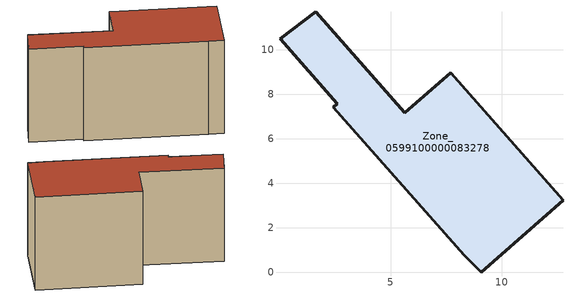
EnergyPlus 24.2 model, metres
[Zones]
Zone_0599100000083278
 floor ground (C_G): 0.04,10.5 1.65,11.71 5.63,7.16 7.69,8.96 12.74,3.24 9.07,0 8.31,0.77 2.43,7.42 2.61,7.58 z0
 wall outside (C_F): 5.63,7.16 1.65,11.71 0.04,10.5 2.61,7.58 2.43,7.42 8.31,0.77 9.07,0 12.74,3.24 7.69,8.96 5.63,7.16 z0:7.54
 roof outside (C_R): 1.65,11.71 0.04,10.5 2.61,7.58 2.43,7.42 8.31,0.77 9.07,0 12.74,3.24 7.69,8.96 5.63,7.16 z7.54
[BUILDING]
Pand.0599100000083278: North Axis=0; Terrain=City; Loads Convergence Tolerance Value=0.04; Temperature Convergence Tolerance Value=0.4; Solar Distribution=FullExterior; Maximum Number of Warmup Days=25; Minimum Number of Warmup Days=1
[Site:Location]
Rotterdam.The.Hague.AP_ZH_NLD Design_Conditions: Latitude=51.96; Longitude=4.45; Time Zone=1; Elevation=-4.5
[SITE:GROUNDTEMPERATURE:BUILDINGSURFACE]
18, 18, 18, 18, 18, 18, 18, 18, 18, 18, 18, 18
[MATERIAL] Thermal Absorptance=0.9; Solar Absorptance=0.7; Visible Absorptance=0.7
Name | Roughness | Thickness | Conductivity | Density | Specific Heat
G.TI.1946 | MediumSmooth | 0.15 | 1 | 540 | 1210
F.TI.1946 | Rough | 0.3 | 0.857143 | 1920 | 840
R.TI.1946 | MediumRough | 0.2 | 0.1 | 1500 | 1000
[CONSTRUCTION]
C_G: G.TI.1946
C_F: F.TI.1946
C_R: R.TI.1946
[ZONE]
Zone_0599100000083278: Type=1; Multiplier=1; Ceiling Height=Autocalculate; Volume=Autocalculate; Floor Area=autocalculate; Part of Total Floor Area=Yes
[ZONEINFILTRATION:DESIGNFLOWRATE]
Infil_Zone_0599100000083278: Zone or ZoneList or Space or SpaceList=Zone_0599100000083278; Schedule=AlwaysOn; Design Flow Rate Calculation Method=Flow/Area; Flow Rate per Floor Area=0.003; Constant Term Coefficient=1; Temperature Term Coefficient=0; Velocity Term Coefficient=0; Velocity Squared Term Coefficient=0
[HVACTEMPLATE:ZONE:IDEALLOADSAIRSYSTEM]
Zone_0599100000083278: Maximum Heating Supply Air Temperature=50; Minimum Cooling Supply Air Temperature=13; Maximum Heating Supply Air Humidity Ratio=0.0156; Minimum Cooling Supply Air Humidity Ratio=0.0077; Heating Limit=NoLimit; Cooling Limit=NoLimit; Dehumidification Control Type=ConstantSensibleHeatRatio; Cooling Sensible Heat Ratio=0.7; Dehumidification Setpoint=60; Humidification Control Type=None; Humidification Setpoint=30; Outdoor Air Method=None; Outdoor Air Flow Rate per Person=0.00944; Outdoor Air Flow Rate per Zone Floor Area=0; Outdoor Air Flow Rate per Zone=0; Demand Controlled Ventilation Type=None; Outdoor Air Economizer Type=NoEconomizer; Heat Recovery Type=None; Sensible Heat Recovery Effectiveness=0.7; Latent Heat Recovery Effectiveness=0.65
[ZONECONTROL:THERMOSTAT]
ThermostatControl_Zone_0599100000083278: Zone or ZoneList=Zone_0599100000083278; Control Type Schedule=DualSetpointControlType; Control 1=Thermostat_Zone_0599100000083278; Temperature Difference Between Cutout And Setpoint=0
[THERMOSTATSETPOINT:DUALSETPOINT]
Thermostat_Zone_0599100000083278: Heating Setpoint Temperature Schedule=HeatingSetpoint_Zone_0599100000083278; Cooling Setpoint Temperature Schedule=CoolingSetpoint_Zone_0599100000083278
[SCHEDULE:COMPACT]
HeatingSetpoint_Zone_0599100000083278: Through: 12/31, For: AllDays, Until: 24:00, 21
CoolingSetpoint_Zone_0599100000083278: Through: 12/31, For: AllDays, Until: 24:00, 24
DualSetpointControlType: Through: 12/31, For: AllDays, Until: 24:00, 4
AlwaysOn: Through: 12/31, For: AllDays, Until: 24:00, 1
